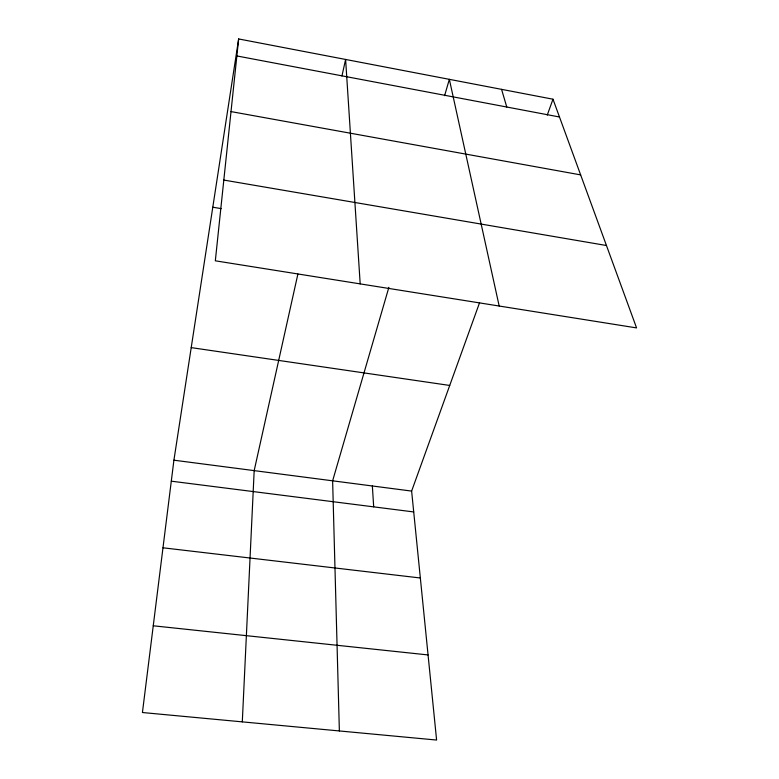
<?xml version="1.0" encoding="UTF-8"?>
<svg xmlns="http://www.w3.org/2000/svg" width="779" height="779" viewBox="0 0 779 779"><rect width="100%" height="100%" fill="white"/><g stroke="black" fill="none" stroke-linecap="round" stroke-linejoin="round"><path stroke-width="1.17" d="M242.298 721.86L254.178 470.623L297.89 274.042M238.647 38.95L215.325 260.809L636.57 327.91L552.983 99.206L238.647 38.95L173.912 460.194L142.43 712.522L436.6 740.05L411.624 491.082L479.591 302.651M341.932 76.011L345.613 59.457L360.19 283.887M388.877 287.344L332.623 480.818L339.371 730.955M444.595 95.681L449.347 79.341L499.173 306.02M547.248 115.107L552.983 99.206M153.249 625.79L428.061 654.935M162.977 547.803L420.339 577.989M171.292 481.179L413.717 511.939M173.912 460.194L411.624 491.082M191.215 347.619L449.726 385.449M212.794 207.214L221.119 208.606M223.816 180.066L606.461 245.512M231.012 111.592L580.647 174.895M236.865 55.952L559.488 116.996M501.569 89.351L506.769 107.025M372.352 485.979L373.686 506.856"/></g></svg>
